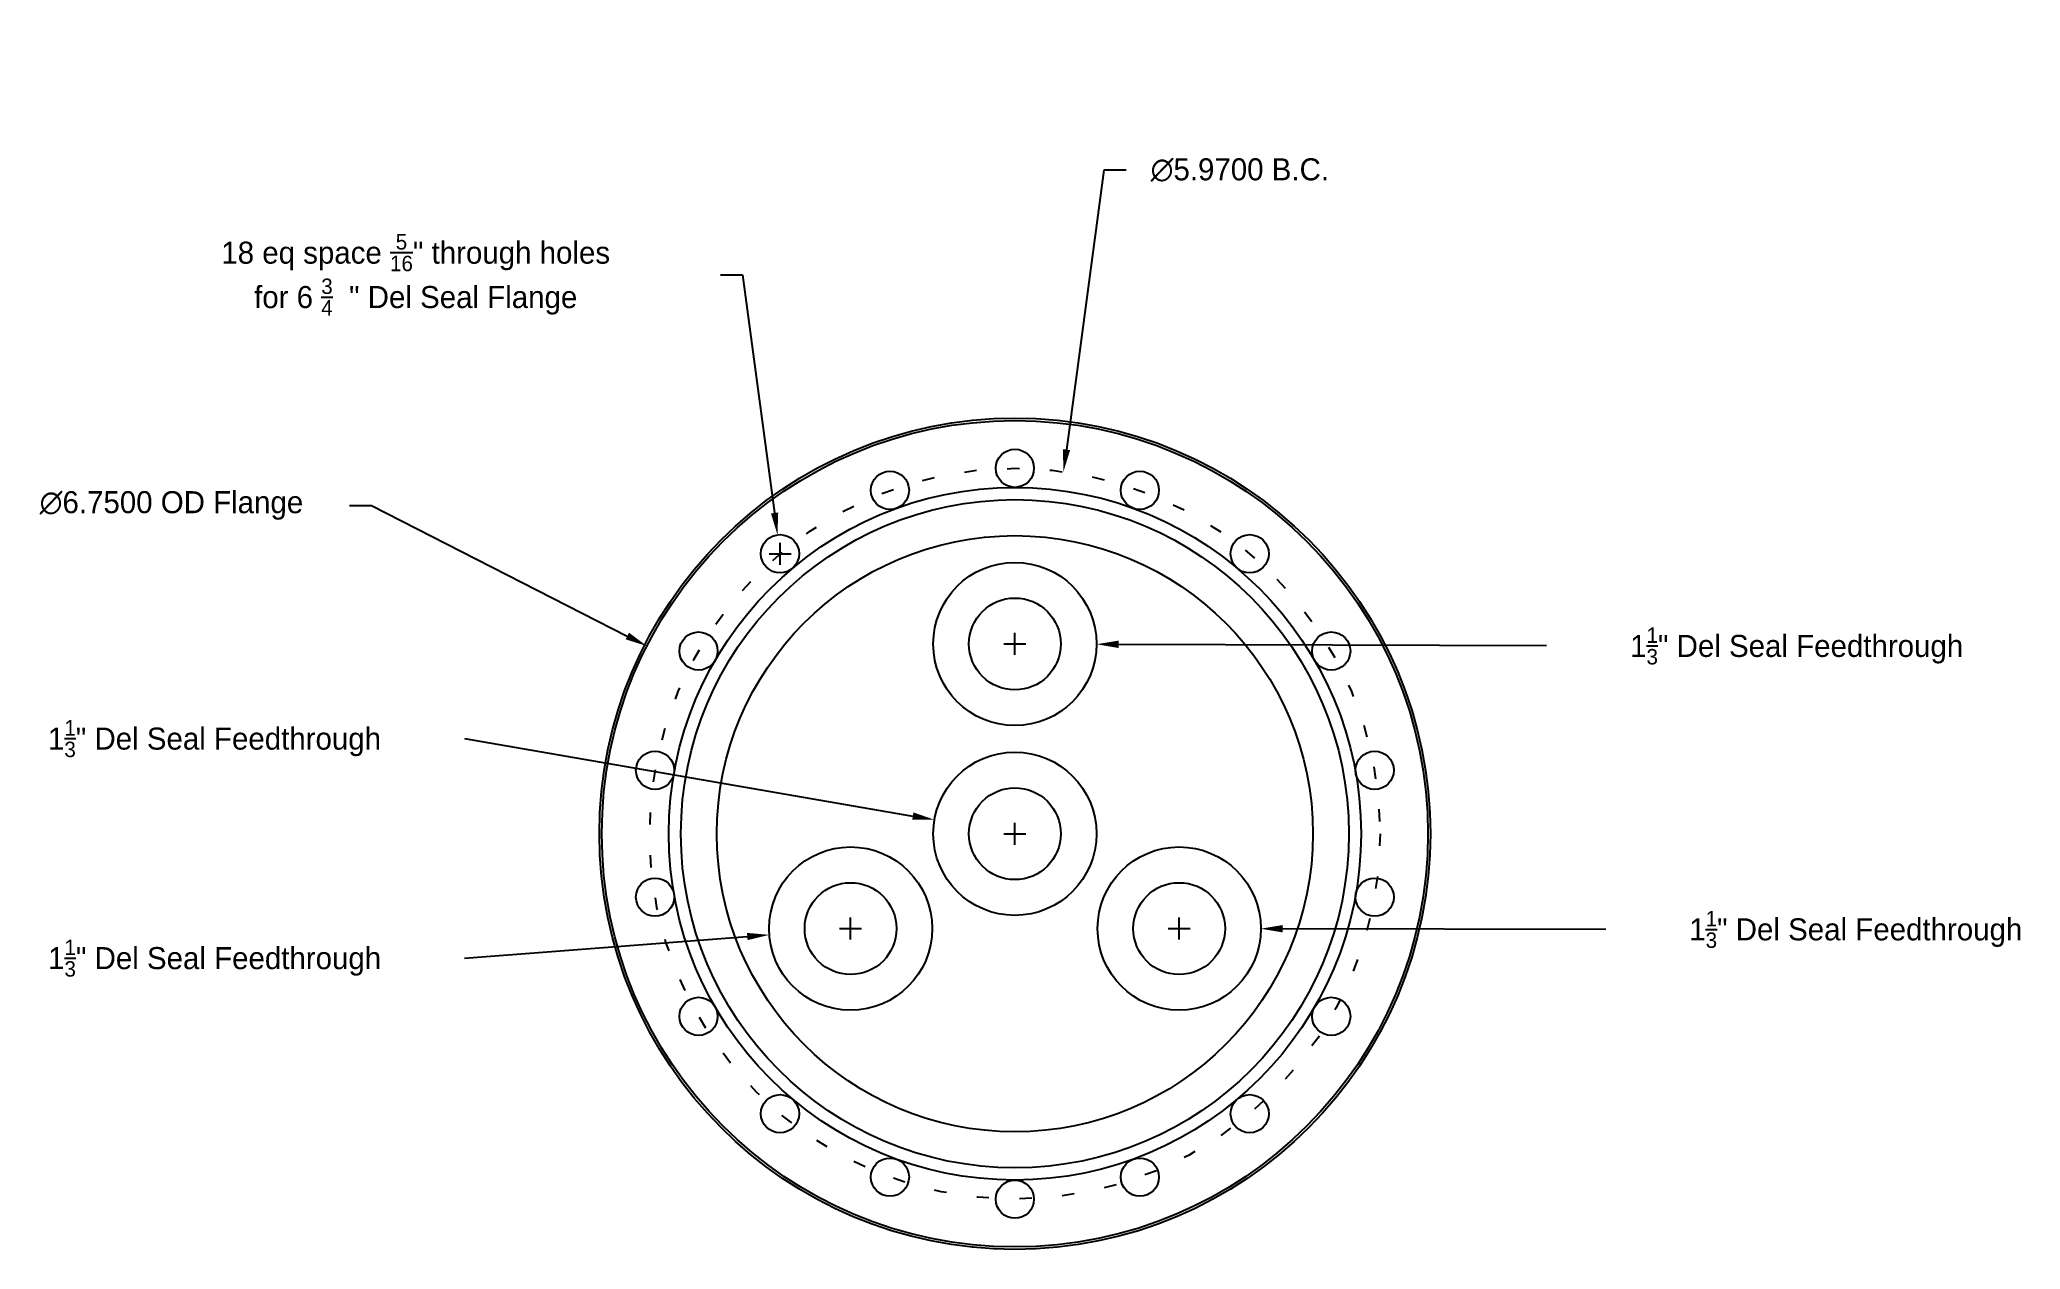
# Model space of a CAD drawing. Header units: inches. Extents: x -8 to 8.2, y -3.4 to 6.5.
import ezdxf

# ---------------------------------------------------------------- set-up
doc = ezdxf.new("R2010")
doc.units = ezdxf.units.IN
doc.header["$MEASUREMENT"] = 0
doc.linetypes.add('DOT', pattern=[0.25, 0, -0.25])
doc.dimstyles.get("Standard").update_dxf_attribs({"dimtxt": 0.18, "dimasz": 0.18, "dimexe": 0.18, "dimexo": 0.0625, "dimgap": 0.09, "dimtad": 0, "dimtih": 1, "dimtoh": 1, "dimdec": 4, "dimzin": 0, "dimdsep": 46, "dimtxsty": 'Standard', "dimcen": 0.09, "dimadec": 0, "dimazin": 0, "dimtfac": 1, "dimtdec": 4, "dimtofl": 0, "dimtmove": 0, "dimatfit": 3, "dimfxl": 1, "dimtolj": 1, "dimtzin": 0, "dimarcsym": 0})

# ---------------------------------------------------------------- blocks, each defined once
blk = doc.blocks.new('*U1')
blk.add_circle((0, 0), 0.156)
blk = doc.blocks.new('*U2')
at = {"color": 0, "linetype": 'ByBlock', "lineweight": -2, "transparency": 16777216}
blk.add_blockref('*U1', (0, 2.985), dxfattribs=at)
for p, rotation in [((-1.021, 2.805), 19.99999999999999), ((1.021, 2.805), 340), ((-1.919, 2.287), 40.00000000000001), ((1.919, 2.287), 320.0000000000001), ((-2.585, 1.492), 60.00000000000001), ((2.585, 1.492), 300.0000000000001), ((-2.94, 0.518), 80.00000000000001), ((2.94, 0.518), 280), ((-2.94, -0.518), 99.99999999999999), ((2.94, -0.518), 260), ((-2.585, -1.492), 120), ((2.585, -1.492), 240), ((-1.919, -2.287), 140.0000000000001), ((1.919, -2.287), 220), ((-1.021, -2.805), 160.0000000000001), ((1.021, -2.805), 200), ((0, -2.985), 180)]:
    blk.add_blockref('*U1', p, dxfattribs=dict(at, rotation=rotation))
blk = doc.blocks.new('*D3')
at = {"color": 0, "lineweight": -2, "transparency": 16777216}
for p, q in [((-5.437, 2.681), (-5.257, 2.681)), ((-5.257, 2.681), (-3.167, 1.615)), ((-0.09, 0), (0.09, 0)), ((0, -0.09), (0, 0.09))]:
    blk.add_line(p, q, dxfattribs=at)
at = {"color": 0, "transparency": 16777216}
blk.add_solid([(-3.153, 1.642), (-3.181, 1.588), (-3.007, 1.533)], dxfattribs=at)
at = {"layer": 'Defpoints', "color": 0, "transparency": 16777216}
for p in [(-3.007, 1.533), (3.007, -1.533)]:
    blk.add_point(p, dxfattribs=at)
at = {"color": 0, "transparency": 16777216, "insert": (-6.892, 2.681), "char_height": 0.18, "attachment_point": 5}
blk.add_mtext('\\A1;∅6.7500 OD Flange', dxfattribs=at)
blk = doc.blocks.new('*D4')
at = {"color": 0, "lineweight": -2, "transparency": 16777216}
for p, q in [((-2.406, 4.565), (-2.226, 4.565)), ((-2.226, 4.565), (-1.964, 2.62)), ((-2.009, 2.287), (-1.829, 2.287)), ((-1.919, 2.197), (-1.919, 2.377))]:
    blk.add_line(p, q, dxfattribs=at)
at = {"color": 0, "transparency": 16777216}
blk.add_solid([(-1.934, 2.624), (-1.993, 2.616), (-1.94, 2.441)], dxfattribs=at)
at = {"layer": 'Defpoints', "color": 0, "transparency": 16777216}
for p in [(-1.94, 2.441), (-1.898, 2.132)]:
    blk.add_point(p, dxfattribs=at)
at = {"color": 0, "transparency": 16777216, "insert": (-4.896, 4.565), "char_height": 0.18, "attachment_point": 5}
blk.add_mtext('\\A1;18 eq space {\\H0.7x;\\S5/16;}" through holes\\Pfor 6 {\\H0.7x;\\S3/4;}  " Del Seal Flange ', dxfattribs=at)
blk = doc.blocks.new('*D9')
at = {"color": 0, "lineweight": -2, "transparency": 16777216}
for p, q in [((-4.497, 0.777), (-0.834, 0.144)), ((-0.09, 0), (0.09, 0)), ((0, -0.09), (0, 0.09))]:
    blk.add_line(p, q, dxfattribs=at)
at = {"color": 0, "transparency": 16777216}
blk.add_solid([(-0.829, 0.174), (-0.839, 0.115), (-0.657, 0.114)], dxfattribs=at)
at = {"layer": 'Defpoints', "color": 0, "transparency": 16777216}
for p in [(-0.657, 0.114), (0.657, -0.114)]:
    blk.add_point(p, dxfattribs=at)
at = {"color": 0, "transparency": 16777216, "insert": (-6.54, 0.777), "char_height": 0.18, "attachment_point": 5}
blk.add_mtext('\\A1;1{\\H0.7x;\\S1/3;\\H1.4286x;" Del Seal Feedthrough}', dxfattribs=at)
blk = doc.blocks.new('*D10')
at = {"color": 0, "lineweight": -2, "transparency": 16777216}
for p, q in [((-1.432, -0.775), (-1.252, -0.775)), ((-1.342, -0.865), (-1.342, -0.685)), ((-4.496, -1.016), (-2.187, -0.839))]:
    blk.add_line(p, q, dxfattribs=at)
at = {"color": 0, "transparency": 16777216}
blk.add_solid([(-2.189, -0.81), (-2.184, -0.869), (-2.007, -0.826)], dxfattribs=at)
at = {"layer": 'Defpoints', "color": 0, "transparency": 16777216}
for p in [(-0.678, -0.724), (-2.007, -0.826)]:
    blk.add_point(p, dxfattribs=at)
at = {"color": 0, "transparency": 16777216, "insert": (-6.539, -1.016), "char_height": 0.18, "attachment_point": 5}
blk.add_mtext('\\A1;1{\\H0.7x;\\S1/3;\\H1.4286x;" Del Seal Feedthrough}', dxfattribs=at)
blk = doc.blocks.new('*D11')
at = {"color": 0, "lineweight": -2, "transparency": 16777216}
for p, q in [((0.728, 5.421), (0.421, 3.137)), ((0.908, 5.421), (0.728, 5.421)), ((-0.09, 0), (0.09, 0)), ((0, -0.09), (0, 0.09))]:
    blk.add_line(p, q, dxfattribs=at)
at = {"color": 0, "transparency": 16777216}
blk.add_solid([(0.392, 3.141), (0.451, 3.133), (0.397, 2.958)], dxfattribs=at)
at = {"layer": 'Defpoints', "color": 0, "transparency": 16777216}
for p in [(0.397, 2.958), (-0.397, -2.958)]:
    blk.add_point(p, dxfattribs=at)
at = {"color": 0, "transparency": 16777216, "insert": (1.838, 5.421), "char_height": 0.18, "attachment_point": 5}
blk.add_mtext('\\A1;∅5.9700 B.C.', dxfattribs=at)
blk = doc.blocks.new('*D12')
at = {"color": 0, "lineweight": -2, "transparency": 16777216}
for p, q in [((0, 1.46), (0, 1.64)), ((-0.09, 1.55), (0.09, 1.55)), ((4.345, 1.534), (0.847, 1.547))]:
    blk.add_line(p, q, dxfattribs=at)
at = {"color": 0, "transparency": 16777216}
blk.add_solid([(0.847, 1.577), (0.847, 1.517), (0.667, 1.548)], dxfattribs=at)
at = {"layer": 'Defpoints', "color": 0, "transparency": 16777216}
for p in [(-0.667, 1.552), (0.667, 1.548)]:
    blk.add_point(p, dxfattribs=at)
at = {"color": 0, "transparency": 16777216, "insert": (6.388, 1.534), "char_height": 0.18, "attachment_point": 5}
blk.add_mtext('\\A1;1{\\H0.7x;\\S1/3;\\H1.4286x;" Del Seal Feedthrough}', dxfattribs=at)
blk = doc.blocks.new('*D13')
at = {"color": 0, "lineweight": -2, "transparency": 16777216}
for p, q in [((1.252, -0.775), (1.432, -0.775)), ((1.342, -0.865), (1.342, -0.685)), ((4.828, -0.781), (2.189, -0.776))]:
    blk.add_line(p, q, dxfattribs=at)
at = {"color": 0, "transparency": 16777216}
blk.add_solid([(2.189, -0.746), (2.189, -0.806), (2.009, -0.776)], dxfattribs=at)
at = {"layer": 'Defpoints', "color": 0, "transparency": 16777216}
for p in [(0.676, -0.774), (2.009, -0.776)]:
    blk.add_point(p, dxfattribs=at)
at = {"color": 0, "transparency": 16777216, "insert": (6.871, -0.781), "char_height": 0.18, "attachment_point": 5}
blk.add_mtext('\\A1;1{\\H0.7x;\\S1/3;\\H1.4286x;" Del Seal Feedthrough}', dxfattribs=at)

msp = doc.modelspace()

# ---------------------------------------------------------------- linework, layer by layer
for centre, radius in [((0, 0), 3.395), ((0, 0), 3.375), ((0, 0), 2.8288), ((0, 0), 2.7288), ((0, 0), 2.435), ((0, 1.55), 0.66667), ((0, 1.55), 0.375), ((0, 0), 0.66667), ((0, 0), 0.375), ((-1.34234, -0.775), 0.66667), ((1.34234, -0.775), 0.66667), ((-1.34234, -0.775), 0.375), ((1.34234, -0.775), 0.375)]:
    msp.add_circle(centre, radius)
at = {"linetype": 'DOT'}
msp.add_circle((0, 0), 2.985, dxfattribs=at)

# ---------------------------------------------------------------- block references
msp.add_blockref('*U2', (0, 0))

# ---------------------------------------------------------------- dimensions: what is measured, and where the dimension line sits
for p1, p2, text, picture, middle in [((-1.89781, 2.1318), (-1.93964, 2.44149), '18 eq space {\\H0.7x;\\S5/16;}" through holes\\Pfor 6 {\\H0.7x;\\S3/4;}  " Del Seal Flange ', '*D4', (-4.8964, 4.56459)), ((-0.39731, -2.95844), (0.39731, 2.95844), '<> B.C.', '*D11', (1.83805, 5.42126)), ((3.00666, -1.53318), (-3.00666, 1.53318), '<> OD Flange', '*D3', (-6.89226, 2.68083)), ((-0.66666, 1.55241), (0.66666, 1.54759), '1{\\H0.7x;\\S1/3;\\H1.4286x;" Del Seal Feedthrough}', '*D12', (4.34471, 1.5343)), ((0.65693, -0.11353), (-0.65693, 0.11353), '1{\\H0.7x;\\S1/3;\\H1.4286x;" Del Seal Feedthrough}', '*D9', (-4.49658, 0.77708)), ((0.67567, -0.77391), (2.00901, -0.77609), '1{\\H0.7x;\\S1/3;\\H1.4286x;" Del Seal Feedthrough}', '*D13', (4.82777, -0.78071)), ((-0.67761, -0.72425), (-2.00707, -0.82575), '1{\\H0.7x;\\S1/3;\\H1.4286x;" Del Seal Feedthrough}', '*D10', (-4.49571, -1.01574))]:
    dim = msp.add_diameter_dim_2p(p1=p1, p2=p2, text=text, dimstyle='Standard')
    dim.commit()
    dim.dimension.update_dxf_attribs({"geometry": picture, "text_midpoint": middle, "dimtype": 163})

doc.saveas('drawing.dxf')
